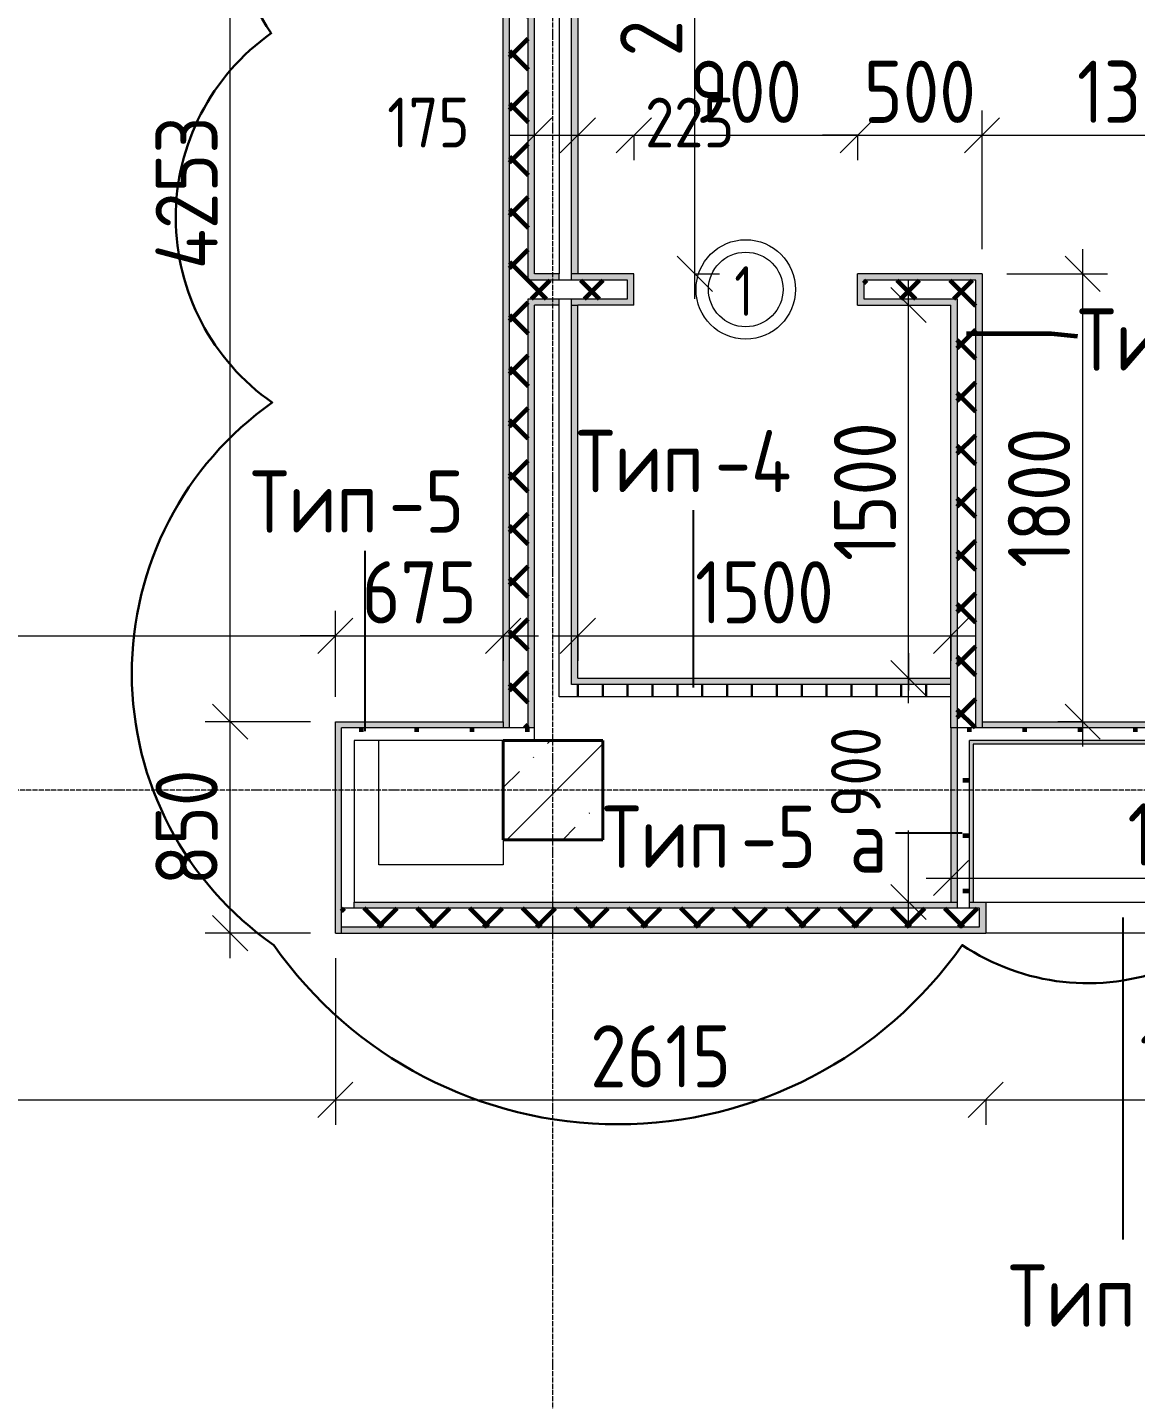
# Model space of a CAD drawing. Header units: millimetres. Extents: x -60946 to 138510, y -262288 to 24501.
# Drawn here: x 20971 to 25426, y -47910 to -42394 of the extents above; entities that cross this region are included whole.
import ezdxf

# ---------------------------------------------------------------- set-up
doc = ezdxf.new("R2010")
doc.units = ezdxf.units.MM
doc.linetypes.add('ADSK_Линия сетки', pattern=[25, 20, -2.5, 0, -2.5])
for name, color, linetype, lineweight in [('2)Тип-2', 3, 'Continuous', 60), ('2)Тип-5', 1, 'Continuous', 60), ('Марки дверей', 7, 'Continuous', 20), ('Несущие колонны', 7, 'Continuous', 18), ('Оси', 7, 'Continuous', 9), ('Перекрытие', 7, 'Continuous', 18), ('Размеры', 7, 'Continuous', 9), ('Стены внутренние', 7, 'Continuous', 18), ('Стены несущие', 7, 'Continuous', 30), ('Стены отделка', 7, 'Continuous', 30), ('Стены штриховка', 7, 'Continuous', 9)]:
    doc.layers.add(name, color=color, linetype=linetype, lineweight=lineweight)
doc.layers.add('2)Тип-4', color=7, linetype='Continuous', lineweight=30, true_color=0x0080c0)
doc.styles.add('GOST Common_2', font='', dxfattribs={"width": 0.9, "height": 250})
doc.styles.add('GOST Common_3', font='', dxfattribs={"width": 0.9, "height": 200})
doc.styles.add('GOST Common_B', font='', dxfattribs={"width": 0.8, "height": 200})
doc.styles.get('GOST Common_2').set_extended_font_data('GOST Common')
doc.styles.get('GOST Common_3').set_extended_font_data('GOST Common')
doc.styles.get('GOST Common_B').set_extended_font_data('GOST Common', bold=True)
doc.dimstyles.new('ADSK_Основной_2_0_1', dxfattribs={"dimscale": 304.8, "dimtxt": 201.142999, "dimasz": 0.463911, "dimexe": 0.328084, "dimexo": 0.328084, "dimgap": 0.164042, "dimtad": 1, "dimdec": 3, "dimrnd": 0.001, "dimdsep": 46, "dimtxsty": 'GOST Common_3', "dimblk1": 'OBLIQUE', "dimblk2": 'OBLIQUE', "dimsah": 1, "dimcen": 0.09, "dimdle": 0.328084, "dimazin": 2, "dimtfac": 1, "dimtdec": 4, "dimtix": 1, "dimtmove": 1, "dimatfit": 3, "dimfxl": 1, "dimtvp": 1, "dimtolj": 1, "dimtzin": 0, "dimlwd": 20, "dimlwe": 20, "dimarcsym": 2})
doc.dimstyles.new('ADSK_Основной_2_0_3', dxfattribs={"dimscale": 304.8, "dimtxt": 201.142999, "dimasz": 0.463911, "dimexe": 0.328084, "dimexo": 0.328084, "dimgap": 0.164042, "dimtad": 1, "dimdec": 3, "dimrnd": 0.001, "dimdsep": 46, "dimtxsty": 'GOST Common_2', "dimblk1": 'OBLIQUE', "dimblk2": 'OBLIQUE', "dimsah": 1, "dimcen": 0.09, "dimdle": 0.328084, "dimazin": 2, "dimtfac": 1, "dimtdec": 4, "dimtix": 1, "dimtmove": 0, "dimatfit": 3, "dimfxl": 1, "dimtvp": 1, "dimtolj": 1, "dimtzin": 0, "dimlwd": 20, "dimlwe": 20, "dimarcsym": 2})
pattern_1 = [(45, (1283.93, -48864.63), (-106.066, 106.066), []), (135, (1283.93, -48864.63), (-106.066, -106.066), [])]
pattern_2 = [(0, (1283.93, -48864.63), (111.125, 111.125), [55.562, -166.687]), (90, (1311.72, -48892.41), (-111.125, 111.125), [55.562, -166.687])]

# ---------------------------------------------------------------- blocks, each defined once
blk = doc.blocks.new('ADSK_КолоннаЖБ_Прямоугольная - 400x400 мм-1807143-Кладочный план 1-го этажа')
at = {"layer": 'Несущие колонны', "lineweight": 40}
for p, q in [((-200, 200), (200, 200)), ((-200, -200), (-200, 200)), ((200, 200), (200, -200)), ((200, -200), (-200, -200))]:
    blk.add_line(p, q, dxfattribs=at)
blk = doc.blocks.new('М_двери1 - Марка экземпляра 2-3719212-Кладочный план 1-го этажа')
at = {"layer": 'Марки дверей'}
for radius in [2, 1.5]:
    blk.add_circle((0, 0), radius, dxfattribs=at)
blk = doc.blocks.new('_Oblique')
at = {"color": 0, "linetype": 'ByBlock', "lineweight": -2}
blk.add_line((-0.5, -0.5), (0.5, 0.5), dxfattribs=at)
blk = doc.blocks.new('*D3691')
at = {"layer": 'Defpoints', "color": 0, "transparency": 16777216}
for p in [(17958.9, -46034.7), (22208.9, -46034.7), (22208.9, -46704.9)]:
    blk.add_point(p, dxfattribs=at)
at = {"layer": 'Размеры', "color": 0, "lineweight": 20, "transparency": 16777216}
for p, q in [((17958.9, -46134.7), (17958.9, -46804.9)), ((22208.9, -46134.7), (22208.9, -46804.9)), ((17858.9, -46704.9), (22308.9, -46704.9))]:
    blk.add_line(p, q, dxfattribs=at)
at = {"layer": 'Размеры', "color": 0, "lineweight": 20, "transparency": 16777216, "xscale": 141.4, "yscale": 141.4, "zscale": 141.4, "rotation": 180}
blk.add_blockref('_Oblique', (17958.9, -46704.9), dxfattribs=at)
at = {"layer": 'Размеры', "color": 0, "lineweight": 20, "transparency": 16777216, "xscale": 141.4, "yscale": 141.4, "zscale": 141.4}
blk.add_blockref('_Oblique', (22208.9, -46704.9), dxfattribs=at)
at = {"layer": 'Размеры', "color": 0, "lineweight": 9, "transparency": 16777216, "insert": (20083.9, -46529.9), "char_height": 250, "width": 625.93, "attachment_point": 5, "style": 'GOST Common_2'}
blk.add_mtext('\\A1;4250', dxfattribs=at)
blk = doc.blocks.new('*D3692')
at = {"layer": 'Defpoints', "color": 0, "transparency": 16777216}
for p in [(22208.9, -46034.7), (24823.9, -46604.9), (24823.9, -46704.9)]:
    blk.add_point(p, dxfattribs=at)
at = {"layer": 'Размеры', "color": 0, "lineweight": 20, "transparency": 16777216}
for p, q in [((22208.9, -46134.7), (22208.9, -46804.9)), ((22108.9, -46704.9), (24923.9, -46704.9)), ((24823.9, -46704.9), (24823.9, -46804.9))]:
    blk.add_line(p, q, dxfattribs=at)
at = {"layer": 'Размеры', "color": 0, "lineweight": 20, "transparency": 16777216, "xscale": 141.4, "yscale": 141.4, "zscale": 141.4, "rotation": 180}
blk.add_blockref('_Oblique', (22208.9, -46704.9), dxfattribs=at)
at = {"layer": 'Размеры', "color": 0, "lineweight": 20, "transparency": 16777216, "xscale": 141.4, "yscale": 141.4, "zscale": 141.4}
blk.add_blockref('_Oblique', (24823.9, -46704.9), dxfattribs=at)
at = {"layer": 'Размеры', "color": 0, "lineweight": 9, "transparency": 16777216, "insert": (23516.4, -46529.9), "char_height": 250, "width": 560.473, "attachment_point": 5, "style": 'GOST Common_2'}
blk.add_mtext('\\A1;2615', dxfattribs=at)
blk = doc.blocks.new('*D3693')
at = {"layer": 'Defpoints', "color": 0, "transparency": 16777216}
for p in [(24823.9, -46604.9), (26623.9, -46604.9), (26623.9, -46704.9)]:
    blk.add_point(p, dxfattribs=at)
at = {"layer": 'Размеры', "color": 0, "lineweight": 20, "transparency": 16777216}
for p, q in [((24723.9, -46704.9), (26723.9, -46704.9)), ((24823.9, -46704.9), (24823.9, -46804.9)), ((26623.9, -46704.9), (26623.9, -46804.9))]:
    blk.add_line(p, q, dxfattribs=at)
at = {"layer": 'Размеры', "color": 0, "lineweight": 20, "transparency": 16777216, "xscale": 141.4, "yscale": 141.4, "zscale": 141.4, "rotation": 180}
blk.add_blockref('_Oblique', (24823.9, -46704.9), dxfattribs=at)
at = {"layer": 'Размеры', "color": 0, "lineweight": 20, "transparency": 16777216, "xscale": 141.4, "yscale": 141.4, "zscale": 141.4}
blk.add_blockref('_Oblique', (26623.9, -46704.9), dxfattribs=at)
at = {"layer": 'Размеры', "color": 0, "lineweight": 9, "transparency": 16777216, "insert": (25723.9, -46529.9), "char_height": 250, "width": 560.473, "attachment_point": 5, "style": 'GOST Common_2'}
blk.add_mtext('\\A1;1800', dxfattribs=at)
blk = doc.blocks.new('*D3721')
at = {"layer": 'Defpoints', "color": 0, "transparency": 16777216}
for p in [(24683.9, -45713.1), (26673.9, -45713.1), (26673.9, -45813)]:
    blk.add_point(p, dxfattribs=at)
at = {"layer": 'Размеры', "color": 0, "lineweight": 20, "transparency": 16777216}
for p, q in [((24583.9, -45813), (26773.9, -45813)), ((24683.9, -45813.1), (24683.9, -45913)), ((26673.9, -45813.1), (26673.9, -45913))]:
    blk.add_line(p, q, dxfattribs=at)
at = {"layer": 'Размеры', "color": 0, "lineweight": 20, "transparency": 16777216, "xscale": 141.4, "yscale": 141.4, "zscale": 141.4, "rotation": 180}
blk.add_blockref('_Oblique', (24683.9, -45813), dxfattribs=at)
at = {"layer": 'Размеры', "color": 0, "lineweight": 20, "transparency": 16777216, "xscale": 141.4, "yscale": 141.4, "zscale": 141.4}
blk.add_blockref('_Oblique', (26673.9, -45813), dxfattribs=at)
at = {"layer": 'Размеры', "color": 0, "lineweight": 9, "transparency": 16777216, "insert": (25678.9, -45638), "char_height": 250, "width": 560.473, "attachment_point": 5, "style": 'GOST Common_2'}
blk.add_mtext('\\A1;1990', dxfattribs=at)
blk = doc.blocks.new('*D3724')
at = {"layer": 'Defpoints', "color": 0, "transparency": 16777216}
for p in [(23008.9, -42727.6), (23183.9, -42727.6), (23183.9, -42827.6)]:
    blk.add_point(p, dxfattribs=at)
at = {"layer": 'Размеры', "color": 0, "lineweight": 20, "transparency": 16777216}
for p, q in [((22908.9, -42827.6), (23283.9, -42827.6)), ((23008.9, -42827.6), (23008.9, -42927.6)), ((23183.9, -42827.6), (23183.9, -42927.6))]:
    blk.add_line(p, q, dxfattribs=at)
at = {"layer": 'Размеры', "color": 0, "lineweight": 20, "transparency": 16777216, "xscale": 141.4, "yscale": 141.4, "zscale": 141.4, "rotation": 180}
blk.add_blockref('_Oblique', (23008.9, -42827.6), dxfattribs=at)
at = {"layer": 'Размеры', "color": 0, "lineweight": 20, "transparency": 16777216, "xscale": 141.4, "yscale": 141.4, "zscale": 141.4}
blk.add_blockref('_Oblique', (23183.9, -42827.6), dxfattribs=at)
at = {"layer": 'Размеры', "color": 0, "lineweight": 9, "transparency": 16777216, "insert": (22417.4, -42676.2), "char_height": 200, "width": 409.104, "attachment_point": 1, "line_spacing_factor": 1.022761, "style": 'GOST Common_3'}
blk.add_mtext('\\A1;175', dxfattribs=at)
blk = doc.blocks.new('*D3725')
at = {"layer": 'Defpoints', "color": 0, "transparency": 16777216}
for p in [(23183.9, -42727.6), (23408.9, -42727.6), (23408.9, -42827.6)]:
    blk.add_point(p, dxfattribs=at)
at = {"layer": 'Размеры', "color": 0, "lineweight": 20, "transparency": 16777216}
for p, q in [((23083.9, -42827.6), (23508.9, -42827.6)), ((23183.9, -42827.6), (23183.9, -42927.6)), ((23408.9, -42827.6), (23408.9, -42927.6))]:
    blk.add_line(p, q, dxfattribs=at)
at = {"layer": 'Размеры', "color": 0, "lineweight": 20, "transparency": 16777216, "xscale": 141.4, "yscale": 141.4, "zscale": 141.4, "rotation": 180}
blk.add_blockref('_Oblique', (23183.9, -42827.6), dxfattribs=at)
at = {"layer": 'Размеры', "color": 0, "lineweight": 20, "transparency": 16777216, "xscale": 141.4, "yscale": 141.4, "zscale": 141.4}
blk.add_blockref('_Oblique', (23408.9, -42827.6), dxfattribs=at)
at = {"layer": 'Размеры', "color": 0, "lineweight": 9, "transparency": 16777216, "insert": (23454.1, -42676.2), "char_height": 200, "width": 454.106, "attachment_point": 1, "line_spacing_factor": 1.022761, "style": 'GOST Common_3'}
blk.add_mtext('\\A1;225', dxfattribs=at)
blk = doc.blocks.new('*D3726')
at = {"layer": 'Defpoints', "color": 0, "transparency": 16777216}
for p in [(23408.9, -42727.6), (24308.9, -42727.6), (24308.9, -42827.6)]:
    blk.add_point(p, dxfattribs=at)
at = {"layer": 'Размеры', "color": 0, "lineweight": 20, "transparency": 16777216}
for p, q in [((23308.9, -42827.6), (24408.9, -42827.6)), ((23408.9, -42827.6), (23408.9, -42927.6)), ((24308.9, -42827.6), (24308.9, -42927.6))]:
    blk.add_line(p, q, dxfattribs=at)
at = {"layer": 'Размеры', "color": 0, "lineweight": 20, "transparency": 16777216, "xscale": 141.4, "yscale": 141.4, "zscale": 141.4, "rotation": 180}
blk.add_blockref('_Oblique', (23408.9, -42827.6), dxfattribs=at)
at = {"layer": 'Размеры', "color": 0, "lineweight": 20, "transparency": 16777216, "xscale": 141.4, "yscale": 141.4, "zscale": 141.4}
blk.add_blockref('_Oblique', (24308.9, -42827.6), dxfattribs=at)
at = {"layer": 'Размеры', "color": 0, "lineweight": 9, "transparency": 16777216, "insert": (23858.9, -42652.6), "char_height": 250, "width": 454.106, "attachment_point": 5, "style": 'GOST Common_2'}
blk.add_mtext('\\A1;900', dxfattribs=at)
blk = doc.blocks.new('*D3727')
at = {"layer": 'Defpoints', "color": 0, "transparency": 16777216}
for p in [(24308.9, -42727.6), (24808.9, -42827.6), (24808.9, -43384.7)]:
    blk.add_point(p, dxfattribs=at)
at = {"layer": 'Размеры', "color": 0, "lineweight": 20, "transparency": 16777216}
for p, q in [((24808.9, -43284.7), (24808.9, -42727.6)), ((24308.9, -42827.6), (24167.5, -42827.6)), ((24308.9, -42827.6), (24308.9, -42927.6)), ((24308.9, -42827.6), (24808.9, -42827.6)), ((24808.9, -42827.6), (24950.3, -42827.6))]:
    blk.add_line(p, q, dxfattribs=at)
at = {"layer": 'Размеры', "color": 0, "lineweight": 20, "transparency": 16777216, "xscale": 141.4, "yscale": 141.4, "zscale": 141.4}
blk.add_blockref('_Oblique', (24308.9, -42827.6), dxfattribs=at)
at = {"layer": 'Размеры', "color": 0, "lineweight": 20, "transparency": 16777216, "xscale": 141.4, "yscale": 141.4, "zscale": 141.4, "rotation": 180}
blk.add_blockref('_Oblique', (24808.9, -42827.6), dxfattribs=at)
at = {"layer": 'Размеры', "color": 0, "lineweight": 9, "transparency": 16777216, "insert": (24558.9, -42652.6), "char_height": 250, "width": 454.106, "attachment_point": 5, "style": 'GOST Common_2'}
blk.add_mtext('\\A1;500', dxfattribs=at)
blk = doc.blocks.new('*D3728')
at = {"layer": 'Defpoints', "color": 0, "transparency": 16777216}
for p in [(26133.9, -42727.6), (26133.9, -42827.6), (24808.9, -43384.7)]:
    blk.add_point(p, dxfattribs=at)
at = {"layer": 'Размеры', "color": 0, "lineweight": 20, "transparency": 16777216}
for p, q in [((24808.9, -43284.7), (24808.9, -42727.6)), ((24708.9, -42827.6), (26233.9, -42827.6)), ((26133.9, -42827.6), (26133.9, -42927.6))]:
    blk.add_line(p, q, dxfattribs=at)
at = {"layer": 'Размеры', "color": 0, "lineweight": 20, "transparency": 16777216, "xscale": 141.4, "yscale": 141.4, "zscale": 141.4, "rotation": 180}
blk.add_blockref('_Oblique', (24808.9, -42827.6), dxfattribs=at)
at = {"layer": 'Размеры', "color": 0, "lineweight": 20, "transparency": 16777216, "xscale": 141.4, "yscale": 141.4, "zscale": 141.4}
blk.add_blockref('_Oblique', (26133.9, -42827.6), dxfattribs=at)
at = {"layer": 'Размеры', "color": 0, "lineweight": 9, "transparency": 16777216, "insert": (25471.4, -42652.6), "char_height": 250, "width": 560.473, "attachment_point": 5, "style": 'GOST Common_2'}
blk.add_mtext('\\A1;1325', dxfattribs=at)
blk = doc.blocks.new('*D3729')
at = {"layer": 'Defpoints', "color": 0, "transparency": 16777216}
for p in [(24413.3, -45009.7), (24513.3, -45009.7), (24413.3, -45909.7)]:
    blk.add_point(p, dxfattribs=at)
at = {"layer": 'Размеры', "color": 0, "lineweight": 20, "transparency": 16777216}
for p, q in [((24513.3, -44909.7), (24513.3, -45059.3)), ((24513.3, -45009.7), (24613.3, -45009.7)), ((24513.3, -46009.7), (24513.3, -45622.2)), ((24513.3, -45909.7), (24613.3, -45909.7))]:
    blk.add_line(p, q, dxfattribs=at)
at = {"layer": 'Размеры', "color": 0, "lineweight": 20, "transparency": 16777216, "xscale": 141.4, "yscale": 141.4, "zscale": 141.4}
for p, rotation in [((24513.3, -45009.7), 90), ((24513.3, -45909.7), 270)]:
    blk.add_blockref('_Oblique', p, dxfattribs=dict(at, rotation=rotation))
at = {"layer": 'Размеры', "color": 0, "lineweight": 9, "transparency": 16777216, "insert": (24201.9, -45567.8), "char_height": 200, "width": 454.106, "attachment_point": 1, "rotation": 90, "line_spacing_factor": 1.022761, "style": 'GOST Common_3'}
blk.add_mtext('\\A1;900', dxfattribs=at)
blk = doc.blocks.new('*D3730')
at = {"layer": 'Defpoints', "color": 0, "transparency": 16777216}
for p in [(24413.3, -43509.7), (24513.3, -43509.7), (24413.3, -45009.7)]:
    blk.add_point(p, dxfattribs=at)
at = {"layer": 'Размеры', "color": 0, "lineweight": 20, "transparency": 16777216}
for p, q in [((24513.3, -45109.7), (24513.3, -43409.7)), ((24513.3, -43509.7), (24613.3, -43509.7)), ((24513.3, -45009.7), (24613.3, -45009.7))]:
    blk.add_line(p, q, dxfattribs=at)
at = {"layer": 'Размеры', "color": 0, "lineweight": 20, "transparency": 16777216, "xscale": 141.4, "yscale": 141.4, "zscale": 141.4}
for p, rotation in [((24513.3, -43509.7), 90), ((24513.3, -45009.7), 270)]:
    blk.add_blockref('_Oblique', p, dxfattribs=dict(at, rotation=rotation))
at = {"layer": 'Размеры', "color": 0, "lineweight": 9, "transparency": 16777216, "insert": (24338.3, -44259.7), "char_height": 250, "width": 560.473, "attachment_point": 5, "rotation": 90, "style": 'GOST Common_2'}
blk.add_mtext('\\A1;1500', dxfattribs=at)
blk = doc.blocks.new('*D3731')
at = {"layer": 'Defpoints', "color": 0, "transparency": 16777216}
for p in [(24808.9, -43384.7), (25213.3, -45184.7), (25313.2, -45184.7)]:
    blk.add_point(p, dxfattribs=at)
at = {"layer": 'Размеры', "color": 0, "lineweight": 20, "transparency": 16777216}
for p, q in [((25213.3, -43284.7), (25213.3, -45284.7)), ((24908.9, -43384.7), (25313.3, -43384.7)), ((25213.2, -45184.7), (25113.3, -45184.7))]:
    blk.add_line(p, q, dxfattribs=at)
at = {"layer": 'Размеры', "color": 0, "lineweight": 20, "transparency": 16777216, "xscale": 141.4, "yscale": 141.4, "zscale": 141.4}
for p, rotation in [((25213.3, -43384.7), 90), ((25213.3, -45184.7), 270)]:
    blk.add_blockref('_Oblique', p, dxfattribs=dict(at, rotation=rotation))
at = {"layer": 'Размеры', "color": 0, "lineweight": 9, "transparency": 16777216, "insert": (25038.3, -44284.7), "char_height": 250, "width": 560.473, "attachment_point": 5, "rotation": 90, "style": 'GOST Common_2'}
blk.add_mtext('\\A1;1800', dxfattribs=at)
blk = doc.blocks.new('*D3732')
at = {"layer": 'Defpoints', "color": 0, "transparency": 16777216}
for p in [(23183.9, -44739.6), (24683.9, -44739.6), (24683.9, -44839.6)]:
    blk.add_point(p, dxfattribs=at)
at = {"layer": 'Размеры', "color": 0, "lineweight": 20, "transparency": 16777216}
for p, q in [((23083.9, -44839.6), (24783.9, -44839.6)), ((23183.9, -44839.6), (23183.9, -44939.6)), ((24683.9, -44839.6), (24683.9, -44939.6))]:
    blk.add_line(p, q, dxfattribs=at)
at = {"layer": 'Размеры', "color": 0, "lineweight": 20, "transparency": 16777216, "xscale": 141.4, "yscale": 141.4, "zscale": 141.4, "rotation": 180}
blk.add_blockref('_Oblique', (23183.9, -44839.6), dxfattribs=at)
at = {"layer": 'Размеры', "color": 0, "lineweight": 20, "transparency": 16777216, "xscale": 141.4, "yscale": 141.4, "zscale": 141.4}
blk.add_blockref('_Oblique', (24683.9, -44839.6), dxfattribs=at)
at = {"layer": 'Размеры', "color": 0, "lineweight": 9, "transparency": 16777216, "insert": (23933.9, -44664.6), "char_height": 250, "width": 560.473, "attachment_point": 5, "style": 'GOST Common_2'}
blk.add_mtext('\\A1;1500', dxfattribs=at)
blk = doc.blocks.new('*D3733')
at = {"layer": 'Defpoints', "color": 0, "transparency": 16777216}
for p in [(23183.9, -41031.7), (23654, -41031.7), (23554.1, -43384.7)]:
    blk.add_point(p, dxfattribs=at)
at = {"layer": 'Размеры', "color": 0, "lineweight": 20, "transparency": 16777216}
for p, q in [((23654, -43484.7), (23654, -40931.7)), ((23283.9, -41031.7), (23754, -41031.7)), ((23654.1, -43384.7), (23754, -43384.7))]:
    blk.add_line(p, q, dxfattribs=at)
at = {"layer": 'Размеры', "color": 0, "lineweight": 20, "transparency": 16777216, "xscale": 141.4, "yscale": 141.4, "zscale": 141.4}
for p, rotation in [((23654, -41031.7), 90), ((23654, -43384.7), 270)]:
    blk.add_blockref('_Oblique', p, dxfattribs=dict(at, rotation=rotation))
at = {"layer": 'Размеры', "color": 0, "lineweight": 9, "transparency": 16777216, "insert": (23479, -42208.2), "char_height": 250, "width": 605.475, "attachment_point": 5, "rotation": 90, "style": 'GOST Common_2'}
blk.add_mtext('\\A1;2353', dxfattribs=at)
blk = doc.blocks.new('*D3736')
at = {"layer": 'Defpoints', "color": 0, "transparency": 16777216}
for p in [(21785.9, -45184.7), (22208.9, -45184.7), (22208.9, -46034.7)]:
    blk.add_point(p, dxfattribs=at)
at = {"layer": 'Размеры', "color": 0, "lineweight": 20, "transparency": 16777216}
for p, q in [((21785.9, -46134.7), (21785.9, -45084.7)), ((22108.9, -45184.7), (21685.9, -45184.7)), ((22108.9, -46034.7), (21685.9, -46034.7))]:
    blk.add_line(p, q, dxfattribs=at)
at = {"layer": 'Размеры', "color": 0, "lineweight": 20, "transparency": 16777216, "xscale": 141.4, "yscale": 141.4, "zscale": 141.4}
for p, rotation in [((21785.9, -45184.7), 90), ((21785.9, -46034.7), 270)]:
    blk.add_blockref('_Oblique', p, dxfattribs=dict(at, rotation=rotation))
at = {"layer": 'Размеры', "color": 0, "lineweight": 9, "transparency": 16777216, "insert": (21610.9, -45609.7), "char_height": 250, "width": 454.106, "attachment_point": 5, "rotation": 90, "style": 'GOST Common_2'}
blk.add_mtext('\\A1;850', dxfattribs=at)
blk = doc.blocks.new('*D3737')
at = {"layer": 'Defpoints', "color": 0, "transparency": 16777216}
for p in [(21685.9, -40931.7), (21785.9, -40931.7), (22208.9, -45184.7)]:
    blk.add_point(p, dxfattribs=at)
at = {"layer": 'Размеры', "color": 0, "lineweight": 20, "transparency": 16777216}
for p, q in [((21785.9, -45284.7), (21785.9, -40831.7)), ((21785.9, -40931.7), (21885.9, -40931.7)), ((22108.9, -45184.7), (21685.9, -45184.7))]:
    blk.add_line(p, q, dxfattribs=at)
at = {"layer": 'Размеры', "color": 0, "lineweight": 20, "transparency": 16777216, "xscale": 141.4, "yscale": 141.4, "zscale": 141.4}
for p, rotation in [((21785.9, -40931.7), 90), ((21785.9, -45184.7), 270)]:
    blk.add_blockref('_Oblique', p, dxfattribs=dict(at, rotation=rotation))
at = {"layer": 'Размеры', "color": 0, "lineweight": 9, "transparency": 16777216, "insert": (21610.9, -43058.2), "char_height": 250, "width": 625.93, "attachment_point": 5, "rotation": 90, "style": 'GOST Common_2'}
blk.add_mtext('\\A1;4253', dxfattribs=at)
blk = doc.blocks.new('*D3741')
at = {"layer": 'Defpoints', "color": 0, "transparency": 16777216}
for p in [(22208.9, -44839.6), (17958.9, -45184.7), (22208.9, -45184.7)]:
    blk.add_point(p, dxfattribs=at)
at = {"layer": 'Размеры', "color": 0, "lineweight": 20, "transparency": 16777216}
for p, q in [((17958.9, -45084.7), (17958.9, -44739.6)), ((22208.9, -45084.7), (22208.9, -44739.6)), ((17858.9, -44839.6), (22308.9, -44839.6))]:
    blk.add_line(p, q, dxfattribs=at)
at = {"layer": 'Размеры', "color": 0, "lineweight": 20, "transparency": 16777216, "xscale": 141.4, "yscale": 141.4, "zscale": 141.4, "rotation": 180}
blk.add_blockref('_Oblique', (17958.9, -44839.6), dxfattribs=at)
at = {"layer": 'Размеры', "color": 0, "lineweight": 20, "transparency": 16777216, "xscale": 141.4, "yscale": 141.4, "zscale": 141.4}
blk.add_blockref('_Oblique', (22208.9, -44839.6), dxfattribs=at)
at = {"layer": 'Размеры', "color": 0, "lineweight": 9, "transparency": 16777216, "insert": (20083.9, -44664.6), "char_height": 250, "width": 625.93, "attachment_point": 5, "style": 'GOST Common_2'}
blk.add_mtext('\\A1;4250', dxfattribs=at)
blk = doc.blocks.new('*D3742')
at = {"layer": 'Defpoints', "color": 0, "transparency": 16777216}
for p in [(22883.9, -44739.6), (22883.9, -44839.6), (22208.9, -45184.7)]:
    blk.add_point(p, dxfattribs=at)
at = {"layer": 'Размеры', "color": 0, "lineweight": 20, "transparency": 16777216}
for p, q in [((22208.9, -45084.7), (22208.9, -44739.6)), ((22208.9, -44839.6), (22067.5, -44839.6)), ((22208.9, -44839.6), (22883.9, -44839.6)), ((22883.9, -44839.6), (22883.9, -44939.6)), ((22883.9, -44839.6), (23025.3, -44839.6))]:
    blk.add_line(p, q, dxfattribs=at)
at = {"layer": 'Размеры', "color": 0, "lineweight": 20, "transparency": 16777216, "xscale": 141.4, "yscale": 141.4, "zscale": 141.4}
blk.add_blockref('_Oblique', (22208.9, -44839.6), dxfattribs=at)
at = {"layer": 'Размеры', "color": 0, "lineweight": 20, "transparency": 16777216, "xscale": 141.4, "yscale": 141.4, "zscale": 141.4, "rotation": 180}
blk.add_blockref('_Oblique', (22883.9, -44839.6), dxfattribs=at)
at = {"layer": 'Размеры', "color": 0, "lineweight": 9, "transparency": 16777216, "insert": (22546.4, -44664.6), "char_height": 250, "width": 454.106, "attachment_point": 5, "style": 'GOST Common_2'}
blk.add_mtext('\\A1;675', dxfattribs=at)

msp = doc.modelspace()

# ---------------------------------------------------------------- hatches: boundary and pattern name
at = {"layer": '2)Тип-2'}
h = msp.add_hatch(color=256, dxfattribs=at)
h.paths.add_polyline_path([(22983.9343, -45209.6624), (23008.9343, -45209.6624), (23008.9343, -43484.6624), (22983.9343, -43484.6624), (22983.9343, -45184.6624)])
h.paths.add_polyline_path([(22983.9343, -43409.6624), (23008.9343, -43409.6624), (23008.9343, -41106.6624), (22983.9343, -41106.6624)])
h.paths.add_polyline_path([(22983.9343, -41056.6624), (23008.9343, -41056.6624), (23008.9343, -40931.6624), (22883.9343, -40931.6624), (22883.9343, -40956.6624), (22983.9343, -40956.6624), (22983.9343, -40973.4427)])
h.paths.add_polyline_path([(22883.9343, -39831.6624), (23008.9343, -39831.6624), (23008.9343, -39659.6624), (22983.9343, -39659.6624), (22983.9343, -39806.6624), (22883.9343, -39806.6624)])
h = msp.add_hatch(color=256, dxfattribs=at)
h.paths.add_polyline_path([(22908.9343, -45209.6624), (22908.9343, -40956.6624), (22883.9343, -40956.6624), (22883.9343, -45209.6624)])
h.paths.add_polyline_path([(22908.9343, -39806.6624), (22908.9343, -39659.6624), (22883.9343, -39659.6624), (22883.9343, -39806.6624)])
h = msp.add_hatch(dxfattribs=at)
h.set_pattern_fill('FP_4', color=256, style=0, pattern_type=2)
h.set_pattern_definition(pattern_1)
h.paths.add_polyline_path([(22908.9343, -45209.6624), (22983.9343, -45209.6624), (22983.9343, -40956.6624), (22908.9343, -40956.6624), (22908.9343, -45184.6624)])
h.paths.add_polyline_path([(22983.9343, -39806.6624), (22983.9343, -39659.6624), (22908.9343, -39659.6624), (22908.9343, -39806.6624)])
h = msp.add_hatch(color=256, dxfattribs=at)
h.paths.add_polyline_path([(23045.3767, -43409.6624), (23108.9343, -43409.6624), (23108.9343, -43384.6624), (23008.9343, -43384.6624), (23008.9343, -43409.6624)])
h.paths.add_polyline_path([(24808.9343, -43409.6624), (24808.9343, -43384.6624), (24333.9343, -43384.6624), (24333.9343, -43409.6624), (24783.9343, -43409.6624)])
h.paths.add_polyline_path([(23383.9343, -43409.6624), (23383.9343, -43384.6624), (23158.9343, -43384.6624), (23158.9343, -43409.6624)])
h = msp.add_hatch(color=256, dxfattribs=at)
h.paths.add_polyline_path([(24708.9343, -43509.6624), (24708.9343, -43484.6624), (24333.9343, -43484.6624), (24333.9343, -43384.6624), (24308.9343, -43384.6624), (24308.9343, -43509.6624), (24683.9343, -43509.6624)])
h.paths.add_polyline_path([(23008.9343, -43509.6624), (23108.9343, -43509.6624), (23108.9343, -43484.6624), (23008.9343, -43484.6624)])
h.paths.add_polyline_path([(23408.9343, -43509.6624), (23408.9343, -43384.6624), (23383.9343, -43384.6624), (23383.9343, -43484.6624), (23158.9343, -43484.6624), (23158.9343, -43509.6624), (23183.9343, -43509.6624)])
h = msp.add_hatch(dxfattribs=at)
h.set_pattern_fill('FP_4', color=256, style=0, pattern_type=2)
h.set_pattern_definition(pattern_1)
h.paths.add_polyline_path([(23045.3767, -43484.6624), (23383.9343, -43484.6624), (23383.9343, -43409.6624), (22983.9343, -43409.6624), (22983.9343, -43484.6624), (23008.9343, -43484.6624)])
h.paths.add_polyline_path([(24783.9343, -43484.6624), (24783.9343, -43409.6624), (24333.9343, -43409.6624), (24333.9343, -43484.6624), (24708.9343, -43484.6624)])
for points in [[(24808.9343, -45209.6624), (24808.9343, -43409.6624), (24783.9343, -43409.6624), (24783.9343, -45209.6624)], [(24708.9343, -45209.6624), (24708.9343, -43509.6624), (24683.9343, -43509.6624), (24683.9343, -45209.6624)]]:
    msp.add_hatch(color=256, dxfattribs=at).paths.add_polyline_path(points)
h = msp.add_hatch(dxfattribs=at)
h.set_pattern_fill('FP_4', color=256, style=0, pattern_type=2)
h.set_pattern_definition(pattern_1)
h.paths.add_polyline_path([(24783.9343, -45209.6624), (24783.9343, -43484.6624), (24708.9343, -43484.6624), (24708.9343, -45209.6624)])
h = msp.add_hatch(dxfattribs=at)
h.set_pattern_fill('FP_4', color=256, style=0, pattern_type=2)
h.set_pattern_definition(pattern_1)
h.paths.add_polyline_path([(29258.9343, -46009.6624), (35733.9343, -46009.6624), (35733.9343, -45934.6624), (26648.9343, -45934.6624), (26648.9343, -46009.6624), (29183.9343, -46009.6624)])
h.paths.add_polyline_path([(24517.8491, -46009.6624), (24798.9343, -46009.6624), (24798.9343, -45934.6624), (22233.9343, -45934.6624), (22233.9343, -46009.6624), (23045.3767, -46009.6624)])
h = msp.add_hatch(color=256, dxfattribs=at)
h.paths.add_polyline_path([(24798.9343, -46034.6624), (24823.9343, -46034.6624), (24823.9343, -45909.6624), (24758.9343, -45909.6624), (24758.9343, -45934.6624), (24798.9343, -45934.6624), (24798.9343, -46009.6624)])
h.paths.add_polyline_path([(26648.9343, -46034.6624), (26648.9343, -45934.6624), (26688.9343, -45934.6624), (26688.9343, -45909.6624), (26623.9343, -45909.6624), (26623.9343, -46034.6624)])
h.paths.add_polyline_path([(34825.1559, -45934.6624), (35733.9343, -45934.6624), (35733.9343, -45909.6624), (34458.9343, -45909.6624), (34458.9343, -45934.6624)])
h.paths.add_polyline_path([(31880.2111, -45934.6624), (31908.9343, -45934.6624), (31908.9343, -45909.6624), (28958.9343, -45909.6624), (28958.9343, -45934.6624), (30407.7387, -45934.6624)])
h.paths.add_polyline_path([(31958.9343, -45934.6624), (32958.9343, -45934.6624), (32958.9343, -45909.6624), (31958.9343, -45909.6624)])
h.paths.add_polyline_path([(34408.9343, -45934.6624), (34408.9343, -45909.6624), (33008.9343, -45909.6624), (33008.9343, -45934.6624), (34088.9197, -45934.6624)])
h.paths.add_polyline_path([(22283.9343, -45934.6624), (24708.9343, -45934.6624), (24708.9343, -45909.6624), (22283.9343, -45909.6624)])
h.paths.add_polyline_path([(26738.9343, -45934.6624), (27833.9343, -45934.6624), (27833.9343, -45909.6624), (26738.9343, -45909.6624)])
h.paths.add_polyline_path([(27883.9343, -45934.6624), (28908.9343, -45934.6624), (28908.9343, -45909.6624), (27883.9343, -45909.6624)])
h = msp.add_hatch(color=256, dxfattribs=at)
h.paths.add_polyline_path([(35561.3921, -46034.6624), (35733.9343, -46034.6624), (35733.9343, -46009.6624), (29258.9343, -46009.6624), (29258.9343, -46034.6624), (34825.1559, -46034.6624)])
h.paths.add_polyline_path([(24798.9343, -46034.6624), (24798.9343, -46009.6624), (22233.9343, -46009.6624), (22233.9343, -46034.6624), (24517.8491, -46034.6624)])
h.paths.add_polyline_path([(26726.5577, -46034.6624), (29183.9343, -46034.6624), (29183.9343, -46009.6624), (26648.9343, -46009.6624), (26648.9343, -46034.6624)])
at = {"layer": '2)Тип-4', "true_color": 0x0080c0, "transparency": 33554687}
h = msp.add_hatch(color=142, dxfattribs=at)
h.paths.add_polyline_path([(23183.9343, -45034.6624), (23183.9343, -43509.6624), (23158.9343, -43509.6624), (23158.9343, -45034.6624)])
h.paths.add_polyline_path([(23158.9343, -43384.6624), (23183.9343, -43384.6624), (23183.9343, -41031.6624), (23158.9343, -41031.6624), (23158.9343, -42261.6105)])
h = msp.add_hatch(dxfattribs=at)
h.set_pattern_fill('FP_7', color=142, style=0, pattern_type=2)
h.set_pattern_definition([(90, (1283.93, -48864.63), (-100, 6e-15), [])])
h.paths.add_polyline_path([(23183.9343, -45084.6624), (24683.9343, -45084.6624), (24683.9343, -45034.6624), (23158.9343, -45034.6624), (23158.9343, -45084.6624)])
msp.add_hatch(color=142, dxfattribs=at).paths.add_polyline_path([(24517.8491, -45034.6624), (24683.9343, -45034.6624), (24683.9343, -45009.6624), (23183.9343, -45009.6624), (23183.9343, -45034.6624)])
at = {"layer": '2)Тип-5', "true_color": 0xd50000}
for points in [[(22233.9343, -46034.6624), (22233.9343, -45184.6624), (22208.9343, -45184.6624), (22208.9343, -46034.6624)], [(22309.1405, -45209.6624), (22883.9343, -45209.6624), (22883.9343, -45184.6624), (22233.9343, -45184.6624), (22233.9343, -45209.6624), (22283.9343, -45209.6624)], [(24708.9343, -45909.6624), (24708.9343, -45209.6624), (24683.9343, -45209.6624), (24683.9343, -45909.6624)], [(26673.9343, -45274.6624), (26673.9343, -45259.6624), (24758.9343, -45259.6624), (24758.9343, -45274.6624), (26358.4396, -45274.6624)], [(24758.9343, -45909.6624), (24773.9343, -45909.6624), (24773.9343, -45274.6624), (24758.9343, -45274.6624), (24758.9343, -45482.03)]]:
    msp.add_hatch(color=12, dxfattribs=at).paths.add_polyline_path(points)
h = msp.add_hatch(dxfattribs=at)
h.set_pattern_fill('FP_6', color=12, style=0, pattern_type=2)
h.set_pattern_definition(pattern_2)
h.paths.add_polyline_path([(23008.9343, -45259.6624), (23008.9343, -45209.6624), (22283.9343, -45209.6624), (22283.9343, -45259.6624), (22309.1405, -45259.6624)])
h = msp.add_hatch(dxfattribs=at)
h.set_pattern_fill('FP_6', color=12, style=0, pattern_type=2)
h.set_pattern_definition(pattern_2)
h.paths.add_polyline_path([(26258.9343, -45259.6624), (26688.9343, -45259.6624), (26688.9343, -45209.6624), (24708.9343, -45209.6624), (24708.9343, -45259.6624), (25990.3215, -45259.6624)])
h = msp.add_hatch(color=12, dxfattribs=at)
h.paths.add_polyline_path([(26738.9343, -45209.6624), (26738.9343, -45184.6624), (26258.9343, -45184.6624), (26258.9343, -45209.6624), (26726.5577, -45209.6624)])
h.paths.add_polyline_path([(24808.9343, -45209.6624), (26133.9343, -45209.6624), (26133.9343, -45184.6624), (24808.9343, -45184.6624)])
h = msp.add_hatch(dxfattribs=at)
h.set_pattern_fill('FP_6', color=12, style=0, pattern_type=2)
h.set_pattern_definition(pattern_2)
h.paths.add_polyline_path([(24758.9343, -45934.6624), (24758.9343, -45259.6624), (24708.9343, -45259.6624), (24708.9343, -45934.6624)])
at = {"layer": 'Несущие колонны', "lineweight": 9}
h = msp.add_hatch(dxfattribs=at)
h.set_pattern_fill('FP_3', color=256, style=0, pattern_type=2)
h.set_pattern_definition([(45, (1283.93, -48864.63), (-224.5064, 224.5064), []), (45, (1508.44, -48864.63), (-224.5064, 224.5064), [396.875, -79.375, 3.353, -76.022])])
h.paths.add_polyline_path([(23045.3767, -45659.6624), (23283.9343, -45659.6624), (23283.9343, -45259.6624), (22883.9343, -45259.6624), (22883.9343, -45659.6624)])

# ---------------------------------------------------------------- linework, layer by layer
at = {"layer": '2)Тип-2'}
for p, q in [((24746.4343, -43624.6086), (25087.4268, -43624.6086)), ((25087.4268, -43624.6086), (25193.3313, -43634.6947))]:
    msp.add_line(p, q, dxfattribs=at)
at = {"layer": '2)Тип-2', "lineweight": 25}
msp.add_line((25375.3906, -45972.1624), (25375.3906, -47266.3779), dxfattribs=at)
at = {"layer": '2)Тип-4', "lineweight": 25}
msp.add_line((23648.3046, -45047.1624), (23648.3046, -44334.6624), dxfattribs=at)
at = {"layer": '2)Тип-4', "color": 5}
msp.add_lwpolyline([(21960.9408, -46082.4289, -0.52056705), (21955.2768, -43901.7028, -0.52056705), (21951.4212, -42417.2251, -0.52056705), (22619.3663, -40688.1458, -0.52056705), (25151.225, -40688.1458, -0.52056705), (26102.8439, -41236.5416, -0.52056705), (26108.5034, -43415.5299, -0.52056705), (26114.0381, -45546.4797, -0.52056705), (24729.2125, -46082.4289, -0.52056705)], format="xyb", close=True, dxfattribs=at)
at = {"layer": '2)Тип-5', "lineweight": 25}
for p, q in [((22328.3012, -45222.1624), (22328.3012, -44497.2065)), ((24728.9343, -45633.2146), (24461.6608, -45633.2146))]:
    msp.add_line(p, q, dxfattribs=at)
at = {"layer": 'Несущие колонны', "lineweight": 9}
for p, q in [((23283.9343, -45259.6624), (22883.9343, -45259.6624)), ((22883.9343, -45659.6624), (22883.9343, -45259.6624)), ((23283.9343, -45259.6624), (23283.9343, -45659.6624)), ((23283.9343, -45659.6624), (22883.9343, -45659.6624))]:
    msp.add_line(p, q, dxfattribs=at)
at = {"layer": 'Оси', "linetype": 'ADSK_Линия сетки', "lineweight": 5}
for p, q in [((23083.9343, -59838.5137), (23083.9343, -38837.1863)), ((63681.4538, -45459.6624), (-23956.1623, -45459.6624))]:
    msp.add_line(p, q, dxfattribs=at)
at = {"layer": 'Перекрытие'}
for p, q in [((22383.9343, -45759.6624), (22383.9343, -45259.6624)), ((22883.9343, -45659.6624), (22883.9343, -45759.6624)), ((22883.9343, -45759.6624), (22383.9343, -45759.6624))]:
    msp.add_line(p, q, dxfattribs=at)
at = {"layer": 'Стены внутренние', "lineweight": 5}
for p, q in [((24823.9343, -45909.6624), (26623.9343, -45909.6624)), ((26623.9343, -46034.6624), (24823.9343, -46034.6624))]:
    msp.add_line(p, q, dxfattribs=at)
at = {"layer": 'Стены несущие', "lineweight": 9}
for p, q in [((22883.9343, -45184.6624), (22883.9343, -40931.6624)), ((23008.9343, -43384.6624), (23008.9343, -41106.6624)), ((23108.9343, -41106.6624), (23108.9343, -43384.6624)), ((23108.9343, -43384.6624), (23008.9343, -43384.6624)), ((23408.9343, -43384.6624), (23183.9343, -43384.6624)), ((23408.9343, -43509.6624), (23408.9343, -43384.6624)), ((24808.9343, -43384.6624), (24308.9343, -43384.6624)), ((24308.9343, -43509.6624), (24308.9343, -43384.6624)), ((24808.9343, -43384.6624), (24808.9343, -45184.6624)), ((23008.9343, -45259.6624), (23008.9343, -43509.6624)), ((23108.9343, -43509.6624), (23008.9343, -43509.6624)), ((23108.9343, -45084.6624), (23108.9343, -43509.6624)), ((23408.9343, -43509.6624), (23183.9343, -43509.6624)), ((24308.9343, -43509.6624), (24683.9343, -43509.6624)), ((24683.9343, -45209.6624), (24683.9343, -43509.6624)), ((24683.9343, -45084.6624), (23108.9343, -45084.6624)), ((22283.9343, -45259.6624), (22283.9343, -45909.6624)), ((23008.9343, -45259.6624), (22283.9343, -45259.6624)), ((26673.9343, -45274.6624), (24773.9343, -45274.6624)), ((24773.9343, -45274.6624), (24773.9343, -45909.6624)), ((22283.9343, -45909.6624), (24683.9343, -45909.6624)), ((24773.9343, -45909.6624), (24823.9343, -45909.6624)), ((24823.9343, -45909.6624), (24823.9343, -46034.6624)), ((22233.9343, -46034.6624), (24823.9343, -46034.6624))]:
    msp.add_line(p, q, dxfattribs=at)
at = {"layer": 'Стены отделка', "lineweight": 18}
for p, q in [((23183.9343, -41031.6624), (23183.9343, -43384.6624)), ((23183.9343, -45009.6624), (23183.9343, -43509.6624)), ((23183.9343, -45009.6624), (24683.9343, -45009.6624)), ((22208.9343, -46034.6624), (22208.9343, -45184.6624)), ((22208.9343, -45184.6624), (22883.9343, -45184.6624)), ((24683.9343, -45209.6624), (24683.9343, -45909.6624)), ((24808.9343, -45184.6624), (26133.9343, -45184.6624)), ((22208.9343, -46034.6624), (22233.9343, -46034.6624))]:
    msp.add_line(p, q, dxfattribs=at)
at = {"layer": 'Стены штриховка', "lineweight": 9}
for p, q in [((22908.9343, -45209.6624), (22908.9343, -40956.6624)), ((22983.9343, -43409.6624), (22983.9343, -40956.6624)), ((23158.9343, -43409.6624), (23158.9343, -41056.6624)), ((23108.9343, -43409.6624), (23108.9343, -43384.6624)), ((23183.9343, -43384.6624), (23158.9343, -43384.6624)), ((23383.9343, -43409.6624), (22983.9343, -43409.6624)), ((23383.9343, -43484.6624), (23383.9343, -43409.6624)), ((24783.9343, -43409.6624), (24333.9343, -43409.6624)), ((24333.9343, -43409.6624), (24333.9343, -43484.6624)), ((24783.9343, -45209.6624), (24783.9343, -43409.6624)), ((22983.9343, -45209.6624), (22983.9343, -43484.6624)), ((22983.9343, -43484.6624), (23383.9343, -43484.6624)), ((23108.9343, -43509.6624), (23108.9343, -43484.6624)), ((23158.9343, -45034.6624), (23158.9343, -43484.6624)), ((23158.9343, -43509.6624), (23183.9343, -43509.6624)), ((24333.9343, -43484.6624), (24708.9343, -43484.6624)), ((24708.9343, -43484.6624), (24708.9343, -45934.6624)), ((24683.9343, -45034.6624), (23158.9343, -45034.6624)), ((22233.9343, -46034.6624), (22233.9343, -45209.6624)), ((23008.9343, -45209.6624), (22233.9343, -45209.6624)), ((22883.9343, -45184.6624), (22883.9343, -45209.6624)), ((26258.9343, -45209.6624), (24683.9343, -45209.6624)), ((24808.9343, -45184.6624), (24808.9343, -45209.6624)), ((26258.9343, -45259.6624), (24758.9343, -45259.6624)), ((24758.9343, -45934.6624), (24758.9343, -45259.6624)), ((24798.9343, -45934.6624), (22233.9343, -45934.6624)), ((22283.9343, -45934.6624), (22283.9343, -45909.6624)), ((24683.9343, -45909.6624), (24708.9343, -45909.6624)), ((24758.9343, -45909.6624), (24773.9343, -45909.6624)), ((24798.9343, -46009.6624), (24798.9343, -45934.6624)), ((22233.9343, -46009.6624), (24798.9343, -46009.6624))]:
    msp.add_line(p, q, dxfattribs=at)

# ---------------------------------------------------------------- block references
at = {"layer": 'Марки дверей', "xscale": 99.99999999999993, "yscale": 99.99999999999993, "zscale": 99.99999999999993}
msp.add_blockref('М_двери1 - Марка экземпляра 2-3719212-Кладочный план 1-го этажа', (23858.9343, -43447.1624), dxfattribs=at)
at = {"layer": 'Несущие колонны', "lineweight": 40, "rotation": 89.9999999999999}
msp.add_blockref('ADSK_КолоннаЖБ_Прямоугольная - 400x400 мм-1807143-Кладочный план 1-го этажа', (23083.9343, -45459.6624), dxfattribs=at)

# ---------------------------------------------------------------- texts
at = {"layer": '2)Тип-2', "color": 116, "lineweight": 9, "true_color": 0x008040, "insert": (25193.3313, -43523.7676), "char_height": 250, "width": 673.4175, "attachment_point": 1, "style": 'GOST Common_3'}
msp.add_mtext('Тип', dxfattribs=at)
at = {"layer": '2)Тип-2', "color": 116, "lineweight": 25, "true_color": 0x008040, "insert": (24915.3906, -47366.9508), "char_height": 250, "width": 673.4175, "attachment_point": 1, "style": 'GOST Common_3'}
msp.add_mtext('Тип', dxfattribs=at)
at = {"layer": '2)Тип-4', "color": 116, "lineweight": 30, "true_color": 0x008040, "char_height": 250, "attachment_point": 1, "style": 'GOST Common_3'}
for s, insert, width in [('Тип', (23178.8046, -44012.2353), 673.4175), ('-4', (23734.4296, -44012.2353), 456.961875)]:
    msp.add_mtext(s, dxfattribs=dict(at, insert=insert, width=width))
at = {"layer": '2)Тип-5', "color": 116, "lineweight": 25, "true_color": 0x008040, "char_height": 250, "attachment_point": 1, "style": 'GOST Common_3'}
for s, insert, width in [('Тип', (21868.3012, -44174.7794), 673.4175), ('-5', (22423.9262, -44174.7794), 432.91125), ('Тип', (23283.7515, -45522.2876), 673.4175), ('-5', (23839.3765, -45522.2876), 432.91125), ('\\fGOST Common|b0|i0|c204|p34|;а', (24276.7295, -45541.0923), 240.50625)]:
    msp.add_mtext(s, dxfattribs=dict(at, insert=insert, width=width))
at = {"layer": 'Марки дверей', "lineweight": 5, "insert": (23813.2769, -43353.5035), "char_height": 200, "width": 102.616, "attachment_point": 1, "style": 'GOST Common_B'}
msp.add_mtext('\\fGOST Common|b1|i0|c204|p34|;\\W.8;1', dxfattribs=at)

# ---------------------------------------------------------------- dimensions: what is measured, and where the dimension line sits
at = {"layer": 'Размеры', "lineweight": 9}
for base, p1, p2, override, picture, middle in [((21785.9292, -40931.6624), (22208.9343, -45184.6624), (21685.9443, -40931.6624), {"dimpost": '<>', "dimfxl": 4285.035308}, '*D3737', (21610.9292, -43058.1624)), ((23654.04, -41031.6624), (23554.0551, -43384.6624), (23183.9343, -41031.6624), {"dimpost": '<>', "dimfxl": 2381.931652}, '*D3733', (23479.04, -42208.1624)), ((25213.2623, -45184.6624), (24808.9343, -43384.6624), (25313.2472, -45184.6624), {"dimpost": '<>', "dimfxl": 1869.313091}, '*D3731', (25038.2623, -44284.6624)), ((24513.2623, -43509.6624), (24413.2774, -45009.6624), (24413.2774, -43509.6624), {"dimpost": '<>', "dimfxl": 1500}, '*D3730', (24338.2623, -44259.6624)), ((21785.9292, -45184.6624), (22208.9343, -46034.6624), (22208.9343, -45184.6624), {"dimpost": '<>', "dimfxl": 850}, '*D3736', (21610.9292, -45609.6624))]:
    dim = msp.add_linear_dim(base=base, p1=p1, p2=p2, angle=90, dimstyle='ADSK_Основной_2_0_3', override=override, dxfattribs=at)
    dim.commit()
    dim.dimension.update_dxf_attribs({"geometry": picture, "text_midpoint": middle})
for base, p1, p2, override, picture, middle in [((24308.9343, -42827.5578), (23408.9343, -42727.5729), (24308.9343, -42727.5729), {"dimpost": '<>', "dimfxl": 900}, '*D3726', (23858.9343, -42652.5578)), ((24808.9343, -42827.5578), (24308.9343, -42727.5729), (24808.9343, -43384.6624), {"dimpost": '<>', "dimfxl": 825.691565}, '*D3727', (24558.9343, -42652.5578)), ((26133.9343, -42827.5578), (24808.9343, -43384.6624), (26133.9343, -42727.5729), {"dimpost": '<>', "dimfxl": 1478.983286}, '*D3728', (25471.4343, -42652.5578)), ((22208.9343, -44839.5731), (17958.9343, -45184.6624), (22208.9343, -45184.6624), {"dimpost": '<>', "dimfxl": 4250}, '*D3741', (20083.9343, -44664.5731)), ((22883.9343, -44839.5731), (22208.9343, -45184.6624), (22883.9343, -44739.5882), {"dimpost": '<>', "dimfxl": 808.52711}, '*D3742', (22546.4343, -44664.5731)), ((24683.9343, -44839.5731), (23183.9343, -44739.5882), (24683.9343, -44739.5882), {"dimpost": '<>', "dimfxl": 1500}, '*D3732', (23933.9343, -44664.5731)), ((26673.9343, -45813.0391), (24683.9343, -45713.0542), (26673.9343, -45713.0542), {"dimpost": '<>', "dimfxl": 1990}, '*D3721', (25678.9343, -45638.0391)), ((22208.9343, -46704.8769), (17958.9343, -46034.6624), (22208.9343, -46034.6624), {"dimpost": '<>', "dimfxl": 4250}, '*D3691', (20083.9343, -46529.8769)), ((24823.9343, -46704.8769), (22208.9343, -46034.6624), (24823.9343, -46604.892), {"dimpost": '<>', "dimfxl": 2676.450419}, '*D3692', (23516.4343, -46529.8769)), ((26623.9343, -46704.8769), (24823.9343, -46604.892), (26623.9343, -46604.892), {"dimpost": '<>', "dimfxl": 1800}, '*D3693', (25723.9343, -46529.8769))]:
    dim = msp.add_linear_dim(base=base, p1=p1, p2=p2, dimstyle='ADSK_Основной_2_0_3', override=override, dxfattribs=at)
    dim.commit()
    dim.dimension.update_dxf_attribs({"geometry": picture, "text_midpoint": middle})
for base, p1, p2, override, picture, middle in [((23183.9343, -42827.5578), (23008.9343, -42727.5729), (23183.9343, -42727.5729), {"dimpost": '<>', "dimfxl": 175}, '*D3724', (22621.9094, -42992.843)), ((23408.9343, -42827.5578), (23183.9343, -42727.5729), (23408.9343, -42727.5729), {"dimpost": '<>', "dimfxl": 225}, '*D3725', (23681.1745, -42992.843))]:
    dim = msp.add_linear_dim(base=base, p1=p1, p2=p2, dimstyle='ADSK_Основной_2_0_1', override=override, dxfattribs=at)
    dim.commit()
    dim.dimension.update_dxf_attribs({"geometry": picture, "text_midpoint": middle, "dimtype": 160})
dim = msp.add_linear_dim(base=(24513.2623, -45009.6624), p1=(24413.2774, -45909.6624), p2=(24413.2774, -45009.6624), angle=90, dimstyle='ADSK_Основной_2_0_1', override={"dimpost": '<>', "dimfxl": 900}, dxfattribs=at)
dim.commit()
dim.dimension.update_dxf_attribs({"geometry": '*D3729', "text_midpoint": (24335.2299, -45340.7448), "dimtype": 160, "text_rotation": 90})

doc.saveas('drawing.dxf')
